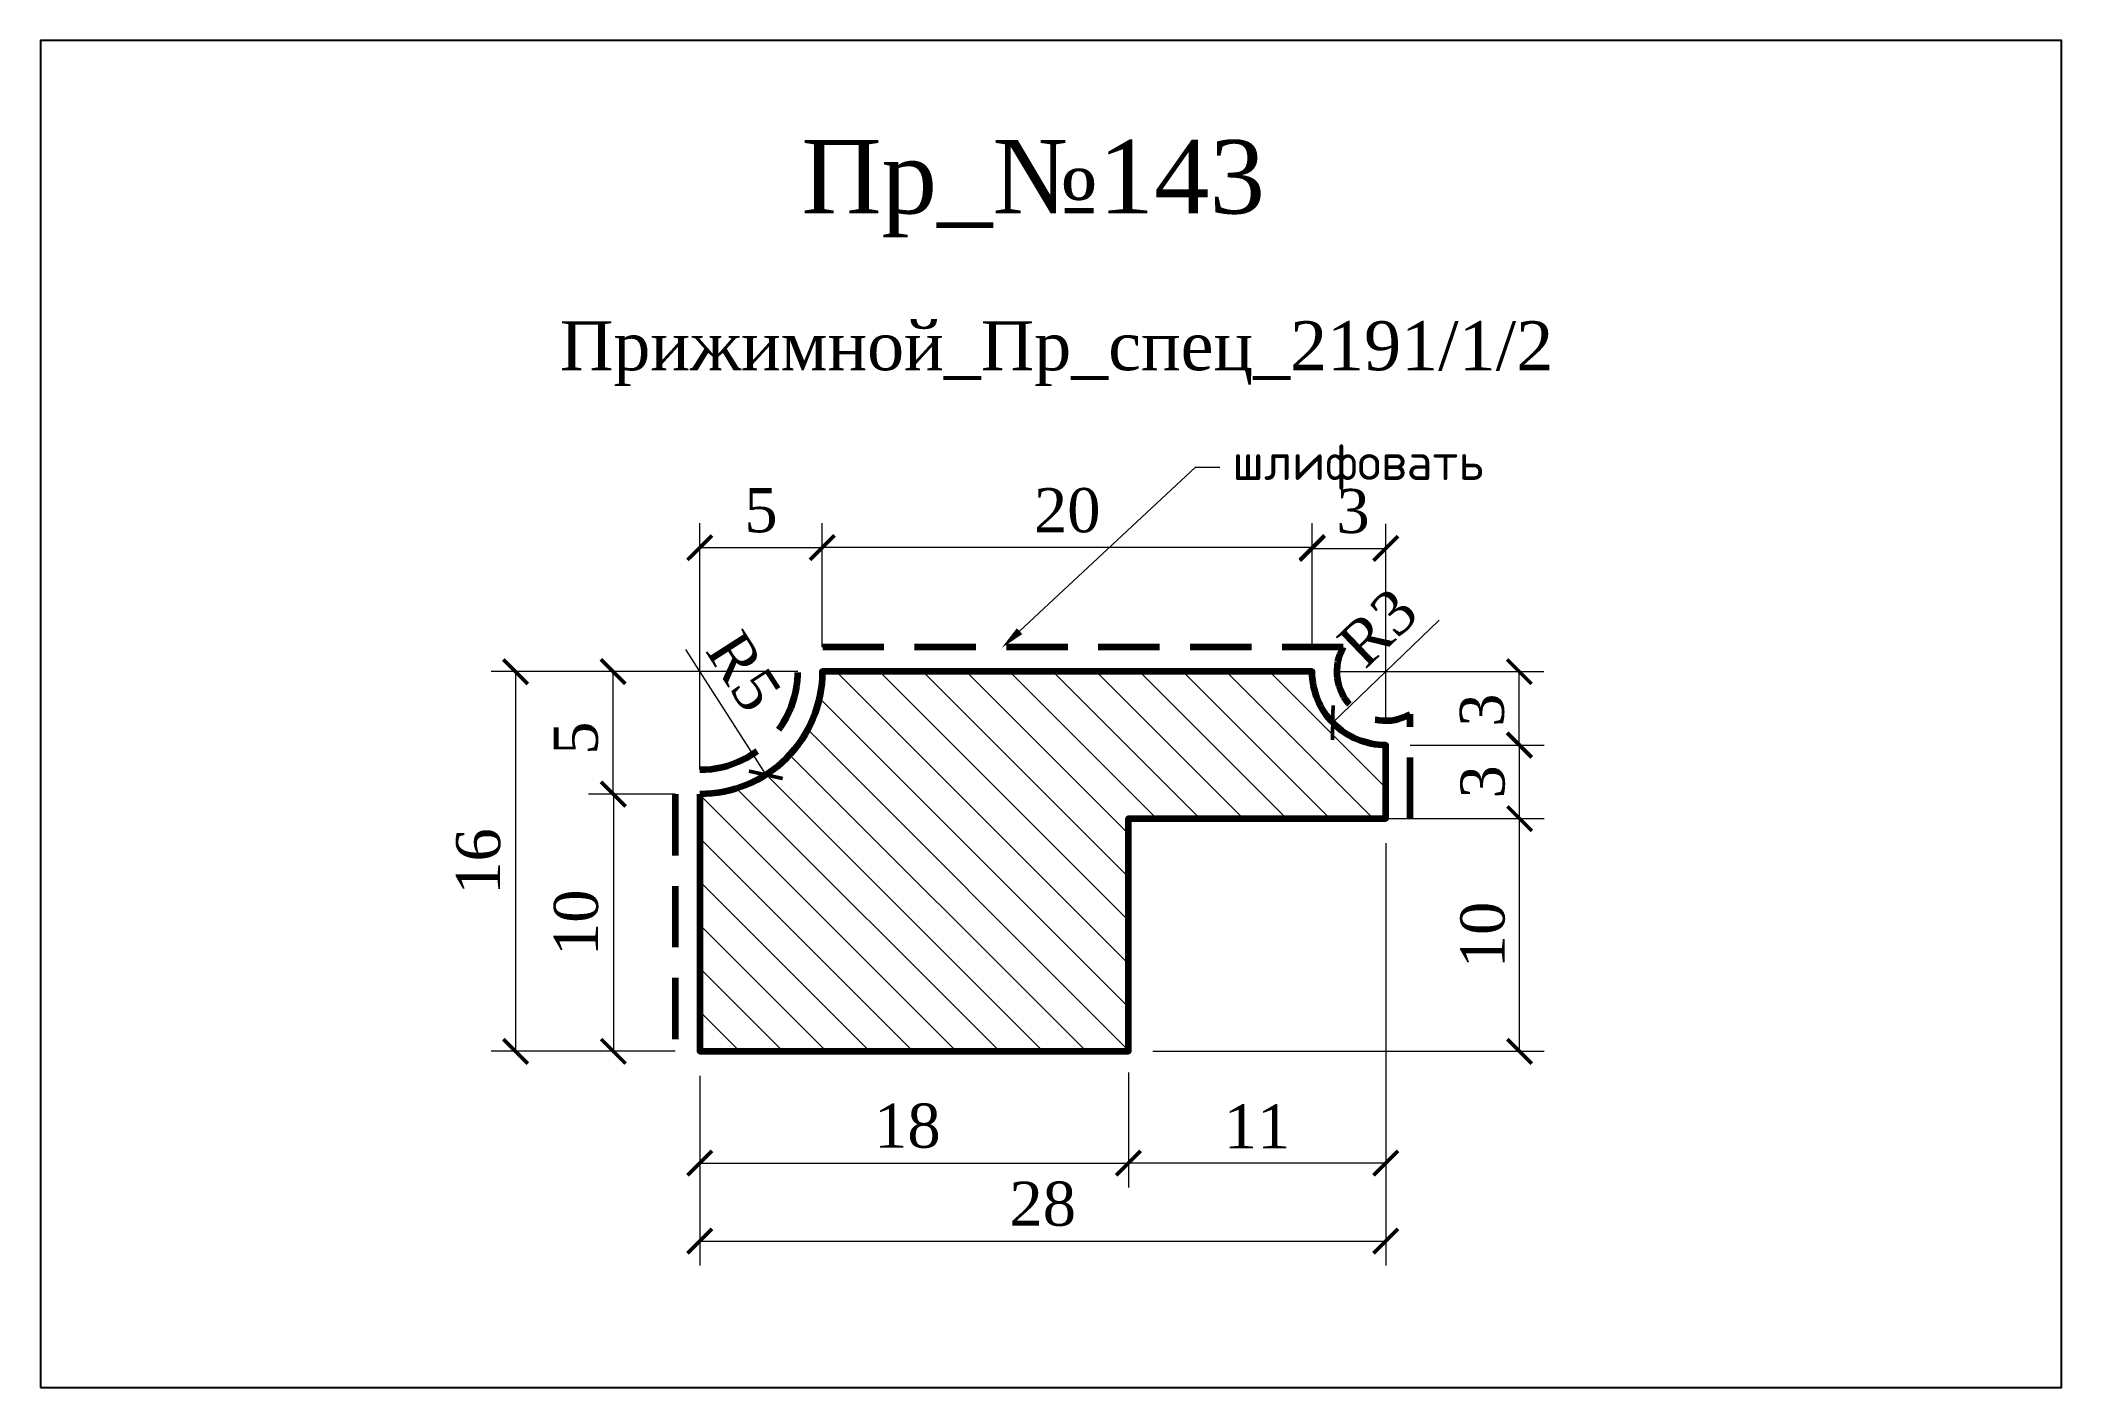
# Model space of a CAD drawing. Header units: millimetres. Extents: x 304901.3 to 304983.8, y -91186.7 to -91131.7.
import ezdxf
from ezdxf import colors
from ezdxf.entities.mleader import LeaderData, LeaderLine
from ezdxf.math import Vec2, Vec3

# ---------------------------------------------------------------- set-up
doc = ezdxf.new("R2010")
doc.units = ezdxf.units.MM
doc.header["$MEASUREMENT"] = 0
doc.linetypes.add('HIDDEN', pattern=[0.375, 0.25, -0.125])
doc.layers.add('Outside panel', color=7, linetype='Continuous', lineweight=18, true_color=0x7f5e57)
for name, color, linetype, lineweight in [('линия 15', 7, 'Continuous', 15), ('линия 50', 1, 'Continuous', 211), ('служебный слой РАЗМЕРЫ', 7, 'Continuous', 9)]:
    doc.layers.add(name, color=color, linetype=linetype, lineweight=lineweight)
doc.layers.add('размеры в модели', color=7, linetype='Continuous')
doc.styles.add('ELECT', font='times.ttf')
doc.styles.get("Standard").update_dxf_attribs({"font": 'times.ttf'})
doc.styles.add('ЕСКД профили текст', font='isocpeur.ttf')
doc.dimstyles.new('M_1', dxfattribs={"dimtxt": 1.8, "dimasz": 1, "dimexe": 1, "dimexo": 1, "dimgap": 0.6, "dimtad": 1, "dimdec": 0, "dimdsep": 46, "dimtxsty": 'Standard', "dimblk": 'ARCHTICK', "dimcen": -5, "dimclrd": 7, "dimclre": 7, "dimclrt": 7, "dimadec": 0, "dimazin": 0, "dimtfac": 1, "dimtdec": 0, "dimtmove": 0, "dimatfit": 3, "dimfxl": 1, "dimtolj": 1, "dimtzin": 0, "dimlwd": 5, "dimlwe": 5, "dimarcsym": 0})

# ---------------------------------------------------------------- blocks, each defined once
blk = doc.blocks.new('_ArchTick')
at = {"color": 0, "linetype": 'ByBlock', "const_width": 0.15}
blk.add_lwpolyline([(-0.5, -0.5), (0.5, 0.5)], dxfattribs=at)
blk = doc.blocks.new('*D15')
at = {"layer": 'Defpoints', "color": 0, "ltscale": 1000, "transparency": 16777216}
for p in [(304956.239, -91152.417), (304953.239, -91157.448), (304956.239, -91160.448)]:
    blk.add_point(p, dxfattribs=at)
at = {"layer": 'линия 15', "color": 7, "lineweight": 5, "ltscale": 1000, "transparency": 16777216}
for p, q in [((304953.239, -91156.448), (304953.239, -91151.417)), ((304956.239, -91159.448), (304956.239, -91151.417)), ((304953.239, -91152.417), (304956.239, -91152.417))]:
    blk.add_line(p, q, dxfattribs=at)
at = {"layer": 'линия 15', "color": 7, "lineweight": 5, "ltscale": 1000, "transparency": 16777216, "rotation": 180}
blk.add_blockref('_ArchTick', (304953.239, -91152.417), dxfattribs=at)
at = {"layer": 'линия 15', "color": 7, "lineweight": 5, "ltscale": 1000, "transparency": 16777216}
blk.add_blockref('_ArchTick', (304956.239, -91152.417), dxfattribs=at)
at = {"layer": 'линия 15', "color": 7, "ltscale": 1000, "transparency": 16777216, "insert": (304954.904, -91150.901), "char_height": 1.8, "attachment_point": 5}
blk.add_mtext('\\A1;3', dxfattribs=at)
blk = doc.blocks.new('*D14')
at = {"layer": 'Defpoints', "color": 0, "ltscale": 1000, "transparency": 16777216}
for p in [(304933.24, -91152.385), (304933.24, -91157.448), (304928.239, -91162.449)]:
    blk.add_point(p, dxfattribs=at)
at = {"layer": 'линия 15', "color": 7, "lineweight": 5, "ltscale": 1000, "transparency": 16777216}
for p, q in [((304928.239, -91161.449), (304928.239, -91151.385)), ((304933.24, -91156.448), (304933.24, -91151.385)), ((304928.239, -91152.385), (304933.24, -91152.385))]:
    blk.add_line(p, q, dxfattribs=at)
at = {"layer": 'линия 15', "color": 7, "lineweight": 5, "ltscale": 1000, "transparency": 16777216, "rotation": 180}
blk.add_blockref('_ArchTick', (304928.239, -91152.385), dxfattribs=at)
at = {"layer": 'линия 15', "color": 7, "lineweight": 5, "ltscale": 1000, "transparency": 16777216}
blk.add_blockref('_ArchTick', (304933.24, -91152.385), dxfattribs=at)
at = {"layer": 'линия 15', "color": 7, "ltscale": 1000, "transparency": 16777216, "insert": (304930.739, -91150.869), "char_height": 1.8, "attachment_point": 5}
blk.add_mtext('\\A1;5', dxfattribs=at)
blk = doc.blocks.new('*D13')
at = {"layer": 'Defpoints', "color": 0, "ltscale": 1000, "transparency": 16777216}
for p in [(304924.703, -91157.448), (304933.24, -91157.448), (304928.24, -91162.448)]:
    blk.add_point(p, dxfattribs=at)
at = {"layer": 'линия 15', "color": 7, "lineweight": 5, "ltscale": 1000, "transparency": 16777216}
for p, q in [((304932.24, -91157.448), (304923.703, -91157.448)), ((304924.703, -91162.448), (304924.703, -91157.448)), ((304927.24, -91162.448), (304923.703, -91162.448))]:
    blk.add_line(p, q, dxfattribs=at)
for p, rotation in [((304924.703, -91157.448), 90), ((304924.703, -91162.448), 270)]:
    blk.add_blockref('_ArchTick', p, dxfattribs=dict(at, rotation=rotation))
at = {"layer": 'линия 15', "color": 7, "ltscale": 1000, "transparency": 16777216, "insert": (304923.188, -91160.163), "char_height": 1.8, "attachment_point": 5, "rotation": 90}
blk.add_mtext('\\A1;5', dxfattribs=at)
blk = doc.blocks.new('*D12')
at = {"layer": 'Defpoints', "color": 0, "ltscale": 1000, "transparency": 16777216}
for p in [(304953.239, -91157.448), (304961.69, -91157.448), (304956.239, -91160.448)]:
    blk.add_point(p, dxfattribs=at)
at = {"layer": 'линия 15', "color": 7, "lineweight": 5, "ltscale": 1000, "transparency": 16777216}
for p, q in [((304954.239, -91157.448), (304962.69, -91157.448)), ((304961.69, -91160.448), (304961.69, -91157.448)), ((304957.239, -91160.448), (304962.69, -91160.448))]:
    blk.add_line(p, q, dxfattribs=at)
for p, rotation in [((304961.69, -91157.448), 90), ((304961.69, -91160.448), 270)]:
    blk.add_blockref('_ArchTick', p, dxfattribs=dict(at, rotation=rotation))
at = {"layer": 'линия 15', "color": 7, "ltscale": 1000, "transparency": 16777216, "insert": (304960.175, -91159.019), "char_height": 1.8, "attachment_point": 5, "rotation": 90}
blk.add_mtext('\\A1;3', dxfattribs=at)
blk = doc.blocks.new('*D11')
at = {"layer": 'Defpoints', "color": 0, "ltscale": 1000, "transparency": 16777216}
for p in [(304928.239, -91172.948), (304945.739, -91172.948), (304945.739, -91177.511)]:
    blk.add_point(p, dxfattribs=at)
at = {"layer": 'размеры в модели', "color": 7, "lineweight": 5, "ltscale": 1000, "transparency": 16777216}
for p, q in [((304928.239, -91173.948), (304928.239, -91178.511)), ((304945.739, -91173.948), (304945.739, -91178.511)), ((304928.239, -91177.511), (304945.739, -91177.511))]:
    blk.add_line(p, q, dxfattribs=at)
at = {"layer": 'размеры в модели', "color": 7, "lineweight": 5, "ltscale": 1000, "transparency": 16777216, "rotation": 180}
blk.add_blockref('_ArchTick', (304928.239, -91177.511), dxfattribs=at)
at = {"layer": 'размеры в модели', "color": 7, "lineweight": 5, "ltscale": 1000, "transparency": 16777216}
blk.add_blockref('_ArchTick', (304945.739, -91177.511), dxfattribs=at)
at = {"layer": 'размеры в модели', "color": 7, "ltscale": 1000, "transparency": 16777216, "insert": (304936.713, -91175.996), "char_height": 1.8, "attachment_point": 5}
blk.add_mtext('\\A1;18', dxfattribs=at)
blk = doc.blocks.new('*D10')
at = {"layer": 'Defpoints', "color": 0, "ltscale": 1000, "transparency": 16777216}
for p in [(304956.239, -91157.448), (304954.077, -91159.528)]:
    blk.add_point(p, dxfattribs=at)
at = {"layer": 'размеры в модели', "color": 7, "lineweight": 5, "ltscale": 1000, "transparency": 16777216}
blk.add_line((304958.426, -91155.344), (304954.077, -91159.528), dxfattribs=at)
at = {"layer": 'размеры в модели', "color": 7, "lineweight": 5, "ltscale": 1000, "transparency": 16777216, "rotation": 223.8954402886661}
blk.add_blockref('_ArchTick', (304954.077, -91159.528), dxfattribs=at)
at = {"layer": 'размеры в модели', "color": 7, "ltscale": 1000, "transparency": 16777216, "insert": (304955.921, -91155.65), "char_height": 1.8, "attachment_point": 5, "rotation": 43.89544}
blk.add_mtext('\\A1;R3', dxfattribs=at)
blk = doc.blocks.new('*D9')
at = {"layer": 'Defpoints', "color": 0, "ltscale": 1000, "transparency": 16777216}
for p in [(304928.24, -91157.448), (304930.935, -91161.66)]:
    blk.add_point(p, dxfattribs=at)
at = {"layer": 'размеры в модели', "color": 7, "lineweight": 5, "ltscale": 1000, "transparency": 16777216}
blk.add_line((304927.657, -91156.538), (304930.935, -91161.66), dxfattribs=at)
at = {"layer": 'размеры в модели', "color": 7, "lineweight": 5, "ltscale": 1000, "transparency": 16777216, "rotation": 302.6196877434214}
blk.add_blockref('_ArchTick', (304930.935, -91161.66), dxfattribs=at)
at = {"layer": 'размеры в модели', "color": 7, "ltscale": 1000, "transparency": 16777216, "insert": (304930.033, -91157.439), "char_height": 1.8, "attachment_point": 5, "rotation": 302.61969}
blk.add_mtext('\\A1;R5', dxfattribs=at)
blk = doc.blocks.new('*D2')
at = {"layer": 'Defpoints', "color": 0, "ltscale": 1000, "transparency": 16777216}
for p in [(304933.24, -91152.385), (304933.24, -91157.448), (304953.239, -91157.448)]:
    blk.add_point(p, dxfattribs=at)
at = {"layer": 'размеры в модели', "color": 7, "lineweight": 5, "ltscale": 1000, "transparency": 16777216}
for p, q in [((304933.24, -91156.448), (304933.24, -91151.385)), ((304953.239, -91156.448), (304953.239, -91151.385)), ((304953.239, -91152.385), (304933.24, -91152.385))]:
    blk.add_line(p, q, dxfattribs=at)
at = {"layer": 'размеры в модели', "color": 7, "lineweight": 5, "ltscale": 1000, "transparency": 16777216, "rotation": 180}
blk.add_blockref('_ArchTick', (304933.24, -91152.385), dxfattribs=at)
at = {"layer": 'размеры в модели', "color": 7, "lineweight": 5, "ltscale": 1000, "transparency": 16777216}
blk.add_blockref('_ArchTick', (304953.239, -91152.385), dxfattribs=at)
at = {"layer": 'размеры в модели', "color": 7, "ltscale": 1000, "transparency": 16777216, "insert": (304943.239, -91150.869), "char_height": 1.8, "attachment_point": 5}
blk.add_mtext('\\A1;20', dxfattribs=at)
blk = doc.blocks.new('*D7')
at = {"layer": 'Defpoints', "color": 0, "ltscale": 1000, "transparency": 16777216}
for p in [(304928.239, -91162.449), (304924.713, -91172.948), (304928.239, -91172.948)]:
    blk.add_point(p, dxfattribs=at)
at = {"layer": 'размеры в модели', "color": 7, "lineweight": 5, "ltscale": 1000, "transparency": 16777216}
for p, q in [((304927.239, -91162.449), (304923.713, -91162.449)), ((304924.713, -91162.449), (304924.713, -91172.948)), ((304927.239, -91172.948), (304923.713, -91172.948))]:
    blk.add_line(p, q, dxfattribs=at)
for p, rotation in [((304924.713, -91162.449), 90), ((304924.713, -91172.948), 270)]:
    blk.add_blockref('_ArchTick', p, dxfattribs=dict(at, rotation=rotation))
at = {"layer": 'размеры в модели', "color": 7, "ltscale": 1000, "transparency": 16777216, "insert": (304923.197, -91167.699), "char_height": 1.8, "attachment_point": 5, "rotation": 90}
blk.add_mtext('\\A1;10', dxfattribs=at)
blk = doc.blocks.new('*D5')
at = {"layer": 'Defpoints', "color": 0, "ltscale": 1000, "transparency": 16777216}
for p in [(304956.239, -91163.448), (304945.739, -91172.812), (304945.739, -91177.511)]:
    blk.add_point(p, dxfattribs=at)
at = {"layer": 'размеры в модели', "color": 7, "lineweight": 5, "ltscale": 1000, "transparency": 16777216}
for p, q in [((304956.239, -91164.448), (304956.239, -91178.511)), ((304945.739, -91173.812), (304945.739, -91178.511)), ((304956.239, -91177.511), (304945.739, -91177.511))]:
    blk.add_line(p, q, dxfattribs=at)
at = {"layer": 'размеры в модели', "color": 7, "lineweight": 5, "ltscale": 1000, "transparency": 16777216, "rotation": 180}
blk.add_blockref('_ArchTick', (304945.739, -91177.511), dxfattribs=at)
at = {"layer": 'размеры в модели', "color": 7, "lineweight": 5, "ltscale": 1000, "transparency": 16777216}
blk.add_blockref('_ArchTick', (304956.239, -91177.511), dxfattribs=at)
at = {"layer": 'размеры в модели', "color": 7, "ltscale": 1000, "transparency": 16777216, "insert": (304950.989, -91176.011), "char_height": 1.8, "attachment_point": 5}
blk.add_mtext('\\A1;11', dxfattribs=at)
blk = doc.blocks.new('*D6')
at = {"layer": 'Defpoints', "color": 0, "ltscale": 1000, "transparency": 16777216}
for p in [(304956.239, -91163.448), (304928.239, -91172.948), (304956.239, -91180.698)]:
    blk.add_point(p, dxfattribs=at)
at = {"layer": 'размеры в модели', "color": 7, "lineweight": 5, "ltscale": 1000, "transparency": 16777216}
for p, q in [((304956.239, -91164.448), (304956.239, -91181.698)), ((304928.239, -91173.948), (304928.239, -91181.698)), ((304928.239, -91180.698), (304956.239, -91180.698))]:
    blk.add_line(p, q, dxfattribs=at)
at = {"layer": 'размеры в модели', "color": 7, "lineweight": 5, "ltscale": 1000, "transparency": 16777216, "rotation": 180}
blk.add_blockref('_ArchTick', (304928.239, -91180.698), dxfattribs=at)
at = {"layer": 'размеры в модели', "color": 7, "lineweight": 5, "ltscale": 1000, "transparency": 16777216}
blk.add_blockref('_ArchTick', (304956.239, -91180.698), dxfattribs=at)
at = {"layer": 'размеры в модели', "color": 7, "ltscale": 1000, "transparency": 16777216, "insert": (304942.239, -91179.183), "char_height": 1.8, "attachment_point": 5}
blk.add_mtext('\\A1;28', dxfattribs=at)
blk = doc.blocks.new('*D8')
at = {"layer": 'Defpoints', "color": 0, "ltscale": 1000, "transparency": 16777216}
for p in [(304933.24, -91157.448), (304920.72, -91172.948), (304928.239, -91172.948)]:
    blk.add_point(p, dxfattribs=at)
at = {"layer": 'размеры в модели', "color": 7, "lineweight": 5, "ltscale": 1000, "transparency": 16777216}
for p, q in [((304932.24, -91157.448), (304919.72, -91157.448)), ((304920.72, -91157.448), (304920.72, -91172.948)), ((304927.239, -91172.948), (304919.72, -91172.948))]:
    blk.add_line(p, q, dxfattribs=at)
for p, rotation in [((304920.72, -91157.448), 90), ((304920.72, -91172.948), 270)]:
    blk.add_blockref('_ArchTick', p, dxfattribs=dict(at, rotation=rotation))
at = {"layer": 'размеры в модели', "color": 7, "ltscale": 1000, "transparency": 16777216, "insert": (304919.204, -91165.198), "char_height": 1.8, "attachment_point": 5, "rotation": 90}
blk.add_mtext('\\A1;16', dxfattribs=at)

msp = doc.modelspace()

# ---------------------------------------------------------------- hatches: boundary and pattern name
at = {"layer": 'Outside panel', "ltscale": 1000}
h = msp.add_hatch(dxfattribs=at)
h.set_pattern_fill('ANSI31', color=256, scale=10, angle=90)
h.set_pattern_definition([(135, (-6472.3532, 5228.1503), (-0.8838834765, -0.8838834765), [])])
edge = h.paths.add_edge_path()
edge.add_arc((304928.24, -91157.448), 5, 270, 360)
edge.add_line((304933.24, -91157.448), (304943.138, -91157.448))
edge.add_line((304943.138, -91157.448), (304953.239, -91157.448))
edge.add_arc((304956.239, -91157.448), 3, 180, 270)
edge.add_line((304956.239, -91160.448), (304956.239, -91161.948))
edge.add_line((304956.239, -91161.948), (304956.239, -91163.448))
edge.add_line((304956.239, -91163.448), (304950.961, -91163.448))
edge.add_line((304950.961, -91163.448), (304945.739, -91163.448))
edge.add_line((304945.739, -91163.448), (304945.739, -91168.198))
edge.add_line((304945.739, -91168.198), (304945.739, -91172.948))
edge.add_line((304945.739, -91172.948), (304936.911, -91172.948))
edge.add_line((304936.911, -91172.948), (304928.24, -91172.948))
edge.add_line((304928.24, -91172.948), (304928.24, -91162.448))

# ---------------------------------------------------------------- linework, layer by layer
at = {"color": 6, "ltscale": 1000}
msp.add_lwpolyline([(304901.326, -91186.677), (304983.826, -91186.677), (304983.826, -91131.677), (304901.326, -91131.677)], close=True, dxfattribs=at)
at = {"layer": 'линия 50', "color": 1, "linetype": 'HIDDEN', "ltscale": 10, "true_color": 0xff0909}
msp.add_lwpolyline([(304957.239, -91163.448), (304957.239, -91159.18, -0.767371), (304954.507, -91156.448), (304932.113, -91156.448, -0.490167), (304928.239, -91161.449)], format="xyb", dxfattribs=at)
at = {"layer": 'линия 50', "color": 7}
msp.add_lwpolyline([(304928.239, -91162.449), (304928.24, -91172.948), (304945.739, -91172.948), (304945.739, -91163.448), (304956.239, -91163.448), (304956.239, -91160.448, -0.414214), (304953.239, -91157.448), (304933.24, -91157.448, -0.414214), (304928.24, -91162.448)], format="xyb", dxfattribs=at)
at = {"layer": 'линия 50', "color": 1, "linetype": 'HIDDEN', "ltscale": 10, "true_color": 0xff0909}
msp.add_lwpolyline([(304927.239, -91162.449), (304927.24, -91172.948)], dxfattribs=at)

# ---------------------------------------------------------------- texts
at = {"color": 5, "ltscale": 1000, "style": 'ELECT'}
msp.add_text('Пр_№143', height=3, dxfattribs=at).set_placement((304932.388, -91138.742))
at = {"color": 7, "ltscale": 1000, "style": 'ELECT'}
msp.add_text('Прижимной_Пр_спец_2191/1/2', height=2, dxfattribs=at).set_placement((304922.531, -91145.141))

# ---------------------------------------------------------------- dimensions: what is measured, and where the dimension line sits
at = {"layer": 'линия 15', "color": 5, "ltscale": 1000}
for base, p1, p2, picture, middle in [((304933.24, -91152.385), (304928.239, -91162.449), (304933.24, -91157.448), '*D14', (304930.739, -91152.385)), ((304956.239, -91152.417), (304953.239, -91157.448), (304956.239, -91160.448), '*D15', (304954.904, -91152.417))]:
    dim = msp.add_linear_dim(base=base, p1=p1, p2=p2, dimstyle='M_1', dxfattribs=at)
    dim.commit()
    dim.dimension.update_dxf_attribs({"geometry": picture, "text_midpoint": middle, "dimtype": 128})
for base, p1, p2, picture, middle in [((304924.703, -91157.448), (304928.24, -91162.448), (304933.24, -91157.448), '*D13', (304924.703, -91160.163)), ((304961.69, -91157.448), (304956.239, -91160.448), (304953.239, -91157.448), '*D12', (304961.69, -91159.019))]:
    dim = msp.add_linear_dim(base=base, p1=p1, p2=p2, angle=90, dimstyle='M_1', dxfattribs=at)
    dim.commit()
    dim.dimension.update_dxf_attribs({"geometry": picture, "text_midpoint": middle, "dimtype": 128})
at = {"layer": 'размеры в модели', "color": 0, "ltscale": 1000}
dim = msp.add_linear_dim(base=(304933.24, -91152.385), p1=(304953.239, -91157.448), p2=(304933.24, -91157.448), dimstyle='M_1', dxfattribs=at)
dim.commit()
dim.dimension.update_dxf_attribs({"geometry": '*D2', "text_midpoint": (304943.239, -91150.869)})
for center, mpoint, picture, middle in [((304956.239, -91157.448), (304954.077, -91159.528), '*D10', (304956.972, -91156.743)), ((304928.24, -91157.448), (304930.935, -91161.66), '*D9', (304928.757, -91158.256))]:
    dim = msp.add_radius_dim(center=center, mpoint=mpoint, dimstyle='M_1', override={"dimtxt": 1.8}, dxfattribs=at)
    dim.commit()
    dim.dimension.update_dxf_attribs({"geometry": picture, "text_midpoint": middle, "dimtype": 132})
for base, p1, p2, picture, middle in [((304920.719925942, -91172.948256978), (304933.239663743, -91157.448256978), (304928.238656663, -91172.948256978), '*D8', (304919.204352762, -91165.198256978)), ((304924.713, -91172.948), (304928.239, -91162.449), (304928.239, -91172.948), '*D7', (304923.197, -91167.699))]:
    dim = msp.add_linear_dim(base=base, p1=p1, p2=p2, angle=90, dimstyle='M_1', override={"dimtxt": 1.8}, dxfattribs=at)
    dim.commit()
    dim.dimension.update_dxf_attribs({"geometry": picture, "text_midpoint": middle})
for base, p1, p2 in [((304961.703, -91160.448), (304956.239, -91163.448), (304956.239, -91160.448)), ((304961.703013799, -91163.448256978), (304945.738656663, -91172.948256978), (304945.738656663, -91163.448256978))]:
    msp.add_linear_dim(base=base, p1=p1, p2=p2, angle=90, dimstyle='M_1', override={"dimtxt": 1.8}, dxfattribs=at).render()
for base, p1, p2, picture, middle in [((304956.239, -91180.698), (304928.239, -91172.948), (304956.239, -91163.448), '*D6', (304942.239, -91180.698)), ((304945.738656663, -91177.511496208), (304956.238656663, -91163.448256978), (304945.738656663, -91172.812309378), '*D5', (304950.988656663, -91177.511496208)), ((304945.738656663, -91177.511496208), (304928.238656663, -91172.948256978), (304945.738656663, -91172.948256978), '*D11', (304936.713109599, -91177.511496208))]:
    dim = msp.add_linear_dim(base=base, p1=p1, p2=p2, dimstyle='M_1', override={"dimtxt": 1.8}, dxfattribs=at)
    dim.commit()
    dim.dimension.update_dxf_attribs({"geometry": picture, "text_midpoint": middle, "dimtype": 128})

# ---------------------------------------------------------------- leaders
at = {"layer": 'служебный слой РАЗМЕРЫ'}
ml = msp.add_multileader_mtext('Standard', dxfattribs=at)
ml.set_content('\\A1;шлифовать', color=256, style='ЕСКД профили текст')
ml.set_leader_properties(color=256, linetype='ByLayer', lineweight=-1)
ml.build(insert=Vec2(0, 0))
ml.multileader.update_dxf_attribs({"dogleg_length": 1, "arrow_head_size": 1})
ctx = ml.context
ctx.base_point, ctx.char_height, ctx.arrow_head_size, ctx.landing_gap_size, ctx.plane_origin = Vec3(304949.474, -91149.098), 1.5, 1, 0.5, Vec3(304962.949, -91122.93)
notes = []
notes.append((ctx, [(1, (1, 1, 0), (304948.474, -91149.098), (1, 0), 1, [(0, [(304940.563, -91156.478)], 0, [])])]))
ctx.mtext.insert, ctx.mtext.flow_direction = Vec3(304949.974, -91148.123), 5
for ctx, leaders in notes:
    for number, flags, end, landing, length, lines in leaders:
        leader = LeaderData()
        leader.index, (leader.has_last_leader_line, leader.has_dogleg_vector, leader.attachment_direction) = number, flags
        leader.last_leader_point, leader.dogleg_vector, leader.dogleg_length = Vec3(end), Vec3(landing), length
        for number, points, colour, breaks in lines:
            line = LeaderLine()
            line.index, line.vertices, line.color, line.breaks = number, Vec3.list(points), colors.encode_raw_color(colour), breaks
            leader.lines.append(line)
        ctx.leaders.append(leader)

doc.saveas('drawing.dxf')
